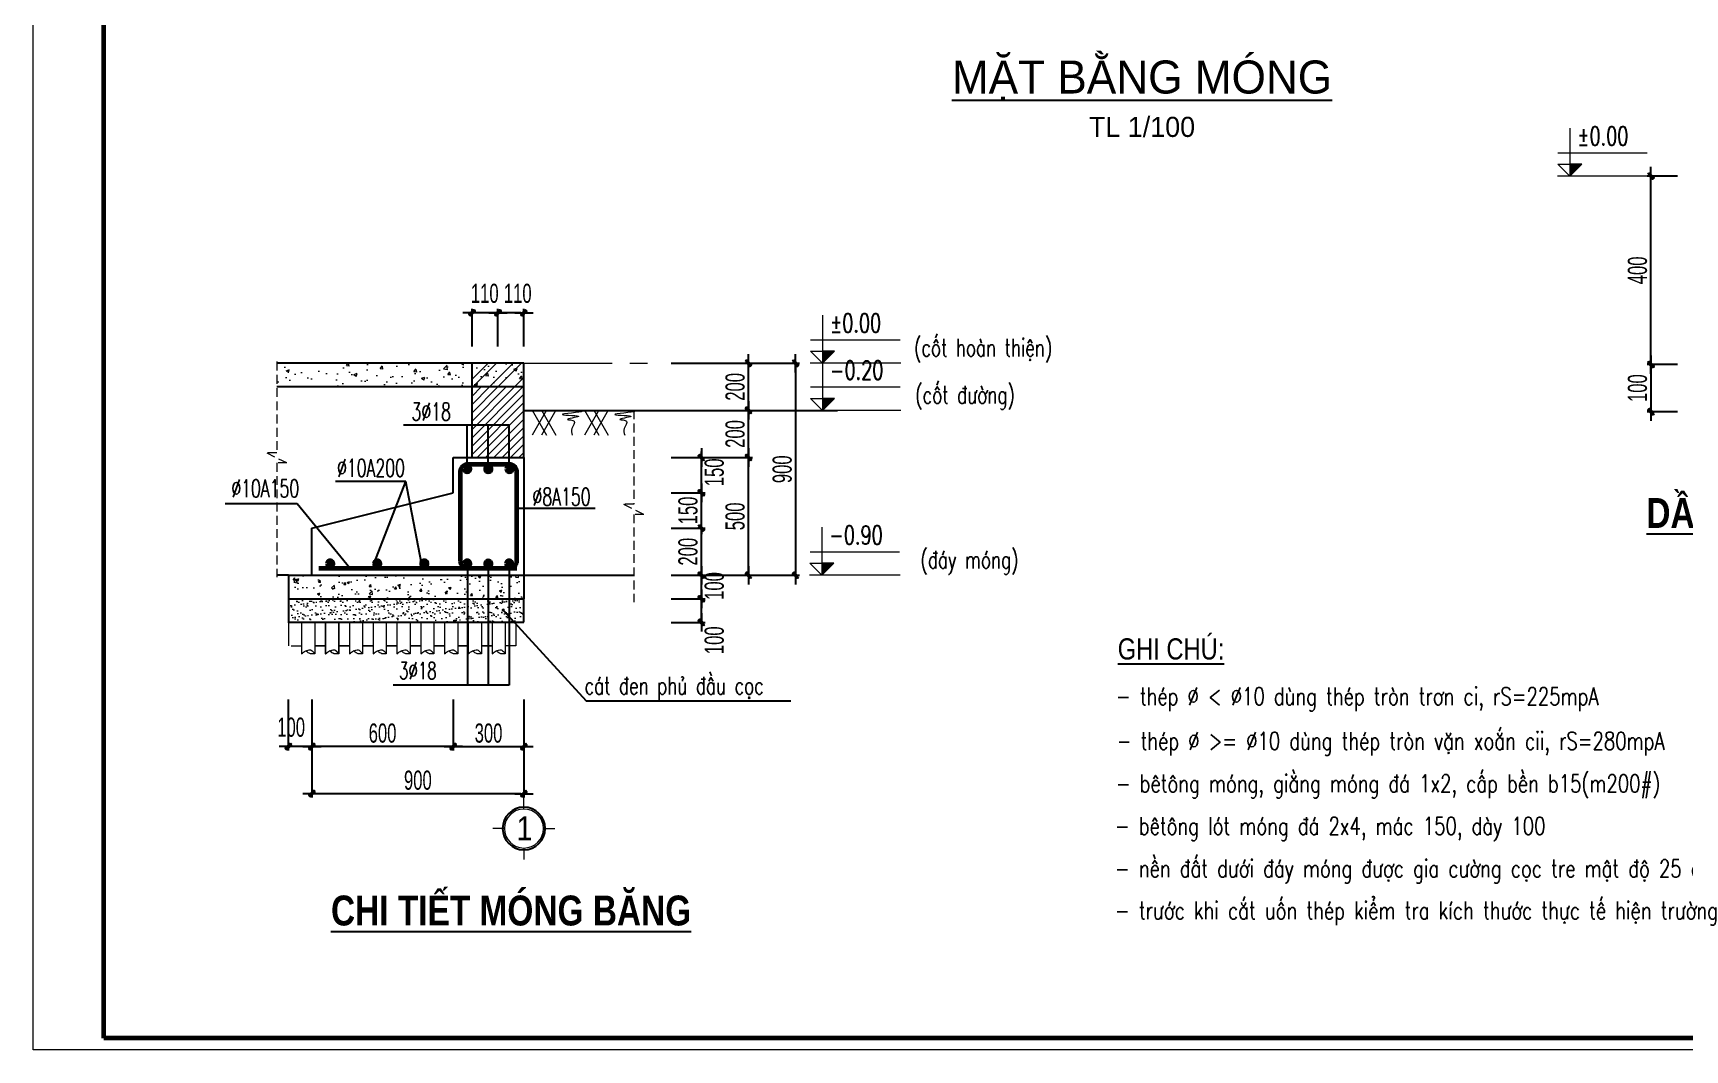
# Model space of a CAD drawing. Header units: millimetres. Extents: x 596422 to 1674380, y -367470 to 58862.
# Drawn here: x 1142595 to 1156622, y -54486 to -45851 of the extents above; entities that cross this region are included whole.
import ezdxf
from ezdxf.enums import TextEntityAlignment as Align

# ---------------------------------------------------------------- set-up
doc = ezdxf.new("R2010")
doc.units = ezdxf.units.MM
doc.header["$LTSCALE"] = 600
doc.header["$MEASUREMENT"] = 0
for name, pattern in [('CENTERX2', [4, 2.5, -0.5, 0.5, -0.5]), ('DASHDOT', [1, 0.5, -0.25, 0, -0.25]), ('HIDDEN', [0.375, 0.25, -0.125])]:
    doc.linetypes.add(name, pattern=pattern)
doc.layers.get('0').update_dxf_attribs({"lineweight": 0})
doc.layers.get('Defpoints').update_dxf_attribs({"lineweight": 0})
for name, color, linetype, lineweight in [('EG Dim', 8, 'Continuous', 18), ('EG Text2', 7, 'Continuous', 18), ('ISO', 33, 'Continuous', 15), ('LC Dim', 8, 'Continuous', 18), ('LC Hatch', 252, 'Continuous', 9), ('LC Hatch @ 1', 252, 'Continuous', 9), ('LC ISO', 153, 'Continuous', 13), ('LC Khac', 4, 'Continuous', 9), ('LC Net dam3', 1, 'Continuous', 60), ('LC Net manh', 9, 'Continuous', 5), ('LC Net thay', 7, 'Continuous', 25), ('LC Net truc', 79, 'DASHDOT', 13), ('LC Text1', 3, 'Continuous', 20), ('LC Text2', 7, 'Continuous', 25), ('MANH', 35, 'HIDDEN', 5)]:
    doc.layers.add(name, color=color, linetype=linetype, lineweight=lineweight)
doc.layers.add('Khungten_LCDI', color=7, linetype='Continuous')
doc.layers.add('Kichthuoc', color=9, linetype='Continuous')
doc.styles.add('EG 1', font='VHAVANB.TTF')
doc.styles.add('HOATBIF', font='hoatbif.shx', dxfattribs={"width": 0.65})
doc.styles.add('Khungten', font='VHAVAN.TTF', dxfattribs={"width": 0.9, "height": 5000})
doc.styles.add('LC 1', font='VHAVANB.TTF')
doc.styles.add('LC 3', font='vnsimli.shx', dxfattribs={"width": 0.75})
doc.styles.add('LC3', font='VHARIALB.TTF', dxfattribs={"width": 0.8})
doc.styles.add('T2', font='VHARIAL.TTF', dxfattribs={"width": 0.8})
doc.styles.add('Title', font='VHAVAN.TTF', dxfattribs={"width": 0.8})
doc.dimstyles.new('1-100', dxfattribs={"dimscale": 300, "dimtxt": 1.2, "dimasz": 0.25, "dimexe": 0.5, "dimexo": 0, "dimgap": 0.3, "dimtad": 1, "dimdec": 0, "dimzin": 0, "dimdsep": 46, "dimtxsty": 'HOATBIF', "dimblk1": 'DOT', "dimblk2": 'DOT', "dimsah": 1, "dimcen": -1, "dimdle": 1, "dimclrd": 256, "dimclre": 256, "dimclrt": 4, "dimadec": 3, "dimazin": 2, "dimtfac": 0.333333, "dimtdec": 0, "dimtix": 1, "dimtmove": 2, "dimatfit": 3, "dimldrblk": 'DOT', "dimfxl": 1, "dimtvp": 0.833333, "dimtolj": 1, "dimtzin": 0, "dimarcsym": 0})

# ---------------------------------------------------------------- blocks, each defined once
blk = doc.blocks.new('TIEUDE1')
at = {"layer": 'EG Text2', "color": 7, "style": 'EG 1'}
blk.add_attdef('TIªU§Ò', text='', height=5, dxfattribs=at).set_placement((0, 0), align=Align.BOTTOM_CENTER)
blk.add_attdef('TL', text='', height=3, dxfattribs=at).set_placement((0, -2), align=Align.TOP_CENTER)
blk = doc.blocks.new('LCDI-new')
at = {"layer": 'Defpoints', "lineweight": 0}
blk.add_lwpolyline([(-1626044.71, 488105.01), (-1626044.71, 488402.01), (-1625624.71, 488402.01), (-1625624.71, 488105.01)], close=True, dxfattribs=at)
at = {"layer": 'Khungten_LCDI', "color": 5, "lineweight": 60}
blk.add_lwpolyline([(-1626032.71, 488107.01), (-1626032.71, 488400.01), (-1625626.71, 488400.01), (-1625626.71, 488107.01)], close=True, dxfattribs=at)
at = {"color": 2, "style": 'Title', "width": 1.824646}
for tag, p, p2 in [('TENBANVE1', (-1625663.58, 488164.65), (-1625629.32, 488164.65)), ('TENBANVE2', (-1625663.58, 488157.89), (-1625629.32, 488157.89))]:
    blk.add_attdef(tag, text='', height=2.5, dxfattribs=at).set_placement(p, p2, align=Align.FIT)
at = {"color": 7, "style": 'Khungten', "width": 0.8}
for tag, p in [('REVISION', (-1625637.72, 488146.05)), ('NGAYHT', (-1625637.25, 488137.42))]:
    blk.add_attdef(tag, text='', height=2, dxfattribs=at).set_placement(p, align=Align.CENTER)
at = {"color": 2, "style": 'Title', "width": 0.7}
blk.add_attdef('SOBANVE', text='', height=2.5, dxfattribs=at).set_placement((-1625637.09, 488114.55), align=Align.CENTER)
blk = doc.blocks.new('DOT')
at = {"layer": 'Kichthuoc'}
blk.add_line((-3, 0), (3, 0), dxfattribs=at)
at = {"layer": 'Kichthuoc', "color": 4}
blk.add_line((-1, -1), (1, 1), dxfattribs=at)
blk.add_lwpolyline([(0.5, 1), (-1, -0.5), (-0.5, -1), (1, 0.5)], close=True, dxfattribs=at)
blk = doc.blocks.new('*D963')
at = {"layer": 'Defpoints', "color": 0, "transparency": 16777216}
for p in [(1146163, -51510), (1146763, -51510), (1146763, -51910)]:
    blk.add_point(p, dxfattribs=at)
at = {"layer": 'EG Dim', "lineweight": -2, "transparency": 16777216}
for p, q in [((1146163, -51510), (1146163, -51942)), ((1146763, -51510), (1146763, -51942)), ((1146189, -51910), (1146737, -51910))]:
    blk.add_line(p, q, dxfattribs=at)
at = {"layer": 'EG Dim', "lineweight": -2, "transparency": 16777216, "xscale": 26, "yscale": 26, "zscale": 26, "rotation": 180}
blk.add_blockref('DOT', (1146163, -51910), dxfattribs=at)
at = {"layer": 'EG Dim', "lineweight": -2, "transparency": 16777216, "xscale": 26, "yscale": 26, "zscale": 26}
blk.add_blockref('DOT', (1146763, -51910), dxfattribs=at)
at = {"layer": 'EG Dim', "color": 4, "transparency": 16777216, "insert": (1146463, -51796), "char_height": 162.5, "attachment_point": 5, "style": 'HOATBIF'}
blk.add_mtext('\\A1;300', dxfattribs=at)
blk = doc.blocks.new('_Dot')
at = {"color": 0, "linetype": 'ByBlock', "lineweight": -2}
blk.add_line((-0.5, 0), (-1, 0), dxfattribs=at)
at = {"color": 0, "linetype": 'ByBlock', "const_width": 0.5}
blk.add_lwpolyline([(-0.25, 0, 1), (0.25, 0, 1)], format="xyb", close=True, dxfattribs=at)
blk = doc.blocks.new('*D964')
at = {"layer": 'Defpoints', "color": 0, "transparency": 16777216}
for p in [(1148015, -50455), (1148270, -50455), (1148015, -50655)]:
    blk.add_point(p, dxfattribs=at)
at = {"layer": 'EG Dim', "lineweight": -2, "transparency": 16777216}
for p, q in [((1148015, -50455), (1148303, -50455)), ((1148270, -50629), (1148270, -50481)), ((1148015, -50655), (1148303, -50655))]:
    blk.add_line(p, q, dxfattribs=at)
at = {"layer": 'EG Dim', "lineweight": -2, "transparency": 16777216, "xscale": 26, "yscale": 26, "zscale": 26}
for p, rotation in [((1148270, -50455), 90), ((1148270, -50655), 270)]:
    blk.add_blockref('DOT', p, dxfattribs=dict(at, rotation=rotation))
at = {"layer": 'EG Dim', "color": 4, "transparency": 16777216, "insert": (1148380, -50546), "char_height": 162.5, "attachment_point": 5, "rotation": 90, "style": 'HOATBIF'}
blk.add_mtext('\\A1;100', dxfattribs=at)
blk = doc.blocks.new('*D965')
at = {"layer": 'Defpoints', "color": 0, "transparency": 16777216}
for p in [(1148015, -50055), (1148270, -50055), (1148015, -50455)]:
    blk.add_point(p, dxfattribs=at)
at = {"layer": 'EG Dim', "lineweight": -2, "transparency": 16777216}
for p, q in [((1148015, -50055), (1148303, -50055)), ((1148270, -50429), (1148270, -50081)), ((1148015, -50455), (1148303, -50455))]:
    blk.add_line(p, q, dxfattribs=at)
at = {"layer": 'EG Dim', "lineweight": -2, "transparency": 16777216, "xscale": 26, "yscale": 26, "zscale": 26}
for p, rotation in [((1148270, -50055), 90), ((1148270, -50455), 270)]:
    blk.add_blockref('DOT', p, dxfattribs=dict(at, rotation=rotation))
at = {"layer": 'EG Dim', "color": 4, "transparency": 16777216, "insert": (1148157, -50255), "char_height": 162.5, "attachment_point": 5, "rotation": 90, "style": 'HOATBIF'}
blk.add_mtext('\\A1;200', dxfattribs=at)
blk = doc.blocks.new('*D966')
at = {"layer": 'Defpoints', "color": 0, "transparency": 16777216}
for p in [(1148015, -49755), (1148270, -49755), (1148015, -50055)]:
    blk.add_point(p, dxfattribs=at)
at = {"layer": 'EG Dim', "lineweight": -2, "transparency": 16777216}
for p, q in [((1148015, -49755), (1148303, -49755)), ((1148270, -49729), (1148270, -49703)), ((1148270, -50055), (1148270, -49755)), ((1148015, -50055), (1148303, -50055)), ((1148270, -50081), (1148270, -50107))]:
    blk.add_line(p, q, dxfattribs=at)
at = {"layer": 'EG Dim', "lineweight": -2, "transparency": 16777216, "xscale": 26, "yscale": 26, "zscale": 26}
for p, rotation in [((1148270, -49755), 270), ((1148270, -50055), 90)]:
    blk.add_blockref('DOT', p, dxfattribs=dict(at, rotation=rotation))
at = {"layer": 'EG Dim', "color": 4, "transparency": 16777216, "insert": (1148157, -49905), "char_height": 162.5, "attachment_point": 5, "rotation": 90, "style": 'HOATBIF'}
blk.add_mtext('\\A1;150', dxfattribs=at)
blk = doc.blocks.new('*D967')
at = {"layer": 'Defpoints', "color": 0, "transparency": 16777216}
for p in [(1148015, -49455), (1148270, -49455), (1148015, -49755)]:
    blk.add_point(p, dxfattribs=at)
at = {"layer": 'EG Dim', "lineweight": -2, "transparency": 16777216}
for p, q in [((1148015, -49455), (1148303, -49455)), ((1148270, -49429), (1148270, -49403)), ((1148270, -49755), (1148270, -49455)), ((1148015, -49755), (1148303, -49755)), ((1148270, -49781), (1148270, -49807))]:
    blk.add_line(p, q, dxfattribs=at)
at = {"layer": 'EG Dim', "lineweight": -2, "transparency": 16777216, "xscale": 26, "yscale": 26, "zscale": 26}
for p, rotation in [((1148270, -49455), 270), ((1148270, -49755), 90)]:
    blk.add_blockref('DOT', p, dxfattribs=dict(at, rotation=rotation))
at = {"layer": 'EG Dim', "color": 4, "transparency": 16777216, "insert": (1148380, -49581), "char_height": 162.5, "attachment_point": 5, "rotation": 90, "style": 'HOATBIF'}
blk.add_mtext('\\A1;150', dxfattribs=at)
blk = doc.blocks.new('*D968')
at = {"layer": 'Defpoints', "color": 0, "transparency": 16777216}
for p in [(1148015, -49455), (1148670, -49455), (1148015, -50455)]:
    blk.add_point(p, dxfattribs=at)
at = {"layer": 'EG Dim', "lineweight": -2, "transparency": 16777216}
for p, q in [((1148015, -49455), (1148703, -49455)), ((1148670, -50429), (1148670, -49481)), ((1148015, -50455), (1148703, -50455))]:
    blk.add_line(p, q, dxfattribs=at)
at = {"layer": 'EG Dim', "lineweight": -2, "transparency": 16777216, "xscale": 26, "yscale": 26, "zscale": 26}
for p, rotation in [((1148670, -49455), 90), ((1148670, -50455), 270)]:
    blk.add_blockref('DOT', p, dxfattribs=dict(at, rotation=rotation))
at = {"layer": 'EG Dim', "color": 4, "transparency": 16777216, "insert": (1148557, -49955), "char_height": 162.5, "attachment_point": 5, "rotation": 90, "style": 'HOATBIF'}
blk.add_mtext('\\A1;500', dxfattribs=at)
blk = doc.blocks.new('*D969')
at = {"layer": 'Defpoints', "color": 0, "transparency": 16777216}
for p in [(1148015, -49055), (1148670, -49055), (1148015, -49455)]:
    blk.add_point(p, dxfattribs=at)
at = {"layer": 'EG Dim', "lineweight": -2, "transparency": 16777216}
for p, q in [((1148015, -49055), (1148703, -49055)), ((1148670, -49429), (1148670, -49081)), ((1148015, -49455), (1148703, -49455))]:
    blk.add_line(p, q, dxfattribs=at)
at = {"layer": 'EG Dim', "lineweight": -2, "transparency": 16777216, "xscale": 26, "yscale": 26, "zscale": 26}
for p, rotation in [((1148670, -49055), 90), ((1148670, -49455), 270)]:
    blk.add_blockref('DOT', p, dxfattribs=dict(at, rotation=rotation))
at = {"layer": 'EG Dim', "color": 4, "transparency": 16777216, "insert": (1148557, -49255), "char_height": 162.5, "attachment_point": 5, "rotation": 90, "style": 'HOATBIF'}
blk.add_mtext('\\A1;200', dxfattribs=at)
blk = doc.blocks.new('*D970')
at = {"layer": 'Defpoints', "color": 0, "transparency": 16777216}
for p in [(1148015, -48655), (1148670, -48655), (1148015, -49055)]:
    blk.add_point(p, dxfattribs=at)
at = {"layer": 'EG Dim', "lineweight": -2, "transparency": 16777216}
for p, q in [((1148015, -48655), (1148703, -48655)), ((1148670, -49029), (1148670, -48681)), ((1148015, -49055), (1148703, -49055))]:
    blk.add_line(p, q, dxfattribs=at)
at = {"layer": 'EG Dim', "lineweight": -2, "transparency": 16777216, "xscale": 26, "yscale": 26, "zscale": 26}
for p, rotation in [((1148670, -48655), 90), ((1148670, -49055), 270)]:
    blk.add_blockref('DOT', p, dxfattribs=dict(at, rotation=rotation))
at = {"layer": 'EG Dim', "color": 4, "transparency": 16777216, "insert": (1148557, -48855), "char_height": 162.5, "attachment_point": 5, "rotation": 90, "style": 'HOATBIF'}
blk.add_mtext('\\A1;200', dxfattribs=at)
blk = doc.blocks.new('*D971')
at = {"layer": 'Defpoints', "color": 0, "transparency": 16777216}
for p in [(1146543, -48226), (1146543, -48512), (1146763, -48512)]:
    blk.add_point(p, dxfattribs=at)
at = {"layer": 'EG Dim', "lineweight": -2, "transparency": 16777216}
for p, q in [((1146543, -48512), (1146543, -48193)), ((1146737, -48226), (1146569, -48226)), ((1146763, -48512), (1146763, -48193))]:
    blk.add_line(p, q, dxfattribs=at)
at = {"layer": 'EG Dim', "lineweight": -2, "transparency": 16777216, "xscale": 26, "yscale": 26, "zscale": 26, "rotation": 180}
blk.add_blockref('DOT', (1146543, -48226), dxfattribs=at)
at = {"layer": 'EG Dim', "lineweight": -2, "transparency": 16777216, "xscale": 26, "yscale": 26, "zscale": 26}
blk.add_blockref('DOT', (1146763, -48226), dxfattribs=at)
at = {"layer": 'EG Dim', "color": 4, "transparency": 16777216, "insert": (1146711, -48062), "char_height": 162.5, "attachment_point": 5, "style": 'HOATBIF'}
blk.add_mtext('\\A1;110', dxfattribs=at)
blk = doc.blocks.new('*U346')
at = {"layer": 'LC ISO'}
for p, q in [((-42, 101), (-42, -100)), ((42, 101), (42, -100)), ((-109, -49), (-42, -49)), ((109, -49), (42, -49))]:
    blk.add_line(p, q, dxfattribs=at)
for points in [[(42, -100), (15, -81), (-15, -75), (-34, -88), (-42, -100)], [(-42, -100), (-6, -96), (15, -81)]]:
    blk.add_spline(points, degree=3, dxfattribs=at)
blk = doc.blocks.new('*D972')
at = {"layer": 'Defpoints', "color": 0, "transparency": 16777216}
for p in [(1144963, -51510), (1146763, -51510), (1144963, -52310)]:
    blk.add_point(p, dxfattribs=at)
at = {"layer": 'EG Dim', "lineweight": -2, "transparency": 16777216}
for p, q in [((1144963, -51510), (1144963, -52342)), ((1146763, -51510), (1146763, -52342)), ((1146737, -52310), (1144989, -52310))]:
    blk.add_line(p, q, dxfattribs=at)
at = {"layer": 'EG Dim', "lineweight": -2, "transparency": 16777216, "xscale": 26, "yscale": 26, "zscale": 26, "rotation": 180}
blk.add_blockref('DOT', (1144963, -52310), dxfattribs=at)
at = {"layer": 'EG Dim', "lineweight": -2, "transparency": 16777216, "xscale": 26, "yscale": 26, "zscale": 26}
blk.add_blockref('DOT', (1146763, -52310), dxfattribs=at)
at = {"layer": 'EG Dim', "color": 4, "transparency": 16777216, "insert": (1145863, -52196), "char_height": 162.5, "attachment_point": 5, "style": 'HOATBIF'}
blk.add_mtext('\\A1;900', dxfattribs=at)
blk = doc.blocks.new('*D973')
at = {"layer": 'Defpoints', "color": 0, "transparency": 16777216}
for p in [(1144963, -51510), (1146163, -51510), (1144963, -51910)]:
    blk.add_point(p, dxfattribs=at)
at = {"layer": 'EG Dim', "lineweight": -2, "transparency": 16777216}
for p, q in [((1144963, -51510), (1144963, -51942)), ((1146163, -51510), (1146163, -51942)), ((1146137, -51910), (1144989, -51910))]:
    blk.add_line(p, q, dxfattribs=at)
at = {"layer": 'EG Dim', "lineweight": -2, "transparency": 16777216, "xscale": 26, "yscale": 26, "zscale": 26, "rotation": 180}
blk.add_blockref('DOT', (1144963, -51910), dxfattribs=at)
at = {"layer": 'EG Dim', "lineweight": -2, "transparency": 16777216, "xscale": 26, "yscale": 26, "zscale": 26}
blk.add_blockref('DOT', (1146163, -51910), dxfattribs=at)
at = {"layer": 'EG Dim', "color": 4, "transparency": 16777216, "insert": (1145563, -51796), "char_height": 162.5, "attachment_point": 5, "style": 'HOATBIF'}
blk.add_mtext('\\A1;600', dxfattribs=at)
blk = doc.blocks.new('*D909')
at = {"layer": 'Defpoints', "color": 0, "transparency": 16777216}
for p in [(1144763, -51510), (1144963, -51510), (1144763, -51910)]:
    blk.add_point(p, dxfattribs=at)
at = {"layer": 'EG Dim', "lineweight": -2, "transparency": 16777216}
for p, q in [((1144763, -51510), (1144763, -51942)), ((1144963, -51510), (1144963, -51942)), ((1144937, -51910), (1144789, -51910))]:
    blk.add_line(p, q, dxfattribs=at)
at = {"layer": 'EG Dim', "lineweight": -2, "transparency": 16777216, "xscale": 26, "yscale": 26, "zscale": 26, "rotation": 180}
blk.add_blockref('DOT', (1144763, -51910), dxfattribs=at)
at = {"layer": 'EG Dim', "lineweight": -2, "transparency": 16777216, "xscale": 26, "yscale": 26, "zscale": 26}
blk.add_blockref('DOT', (1144963, -51910), dxfattribs=at)
at = {"layer": 'EG Dim', "color": 4, "transparency": 16777216, "insert": (1144787, -51746), "char_height": 162.5, "attachment_point": 5, "style": 'HOATBIF'}
blk.add_mtext('\\A1;100', dxfattribs=at)
blk = doc.blocks.new('*D910')
at = {"layer": 'Defpoints', "color": 0, "transparency": 16777216}
for p in [(1148015, -50655), (1148270, -50655), (1148015, -50855)]:
    blk.add_point(p, dxfattribs=at)
at = {"layer": 'EG Dim', "lineweight": -2, "transparency": 16777216}
for p, q in [((1148015, -50655), (1148303, -50655)), ((1148270, -50829), (1148270, -50681)), ((1148015, -50855), (1148303, -50855))]:
    blk.add_line(p, q, dxfattribs=at)
at = {"layer": 'EG Dim', "lineweight": -2, "transparency": 16777216, "xscale": 26, "yscale": 26, "zscale": 26}
for p, rotation in [((1148270, -50655), 90), ((1148270, -50855), 270)]:
    blk.add_blockref('DOT', p, dxfattribs=dict(at, rotation=rotation))
at = {"layer": 'EG Dim', "color": 4, "transparency": 16777216, "insert": (1148380, -51007), "char_height": 162.5, "attachment_point": 5, "rotation": 90, "style": 'HOATBIF'}
blk.add_mtext('\\A1;100', dxfattribs=at)
blk = doc.blocks.new('*D911')
at = {"layer": 'Defpoints', "color": 0, "transparency": 16777216}
for p in [(1148015, -48655), (1148015, -50455), (1149070, -50455)]:
    blk.add_point(p, dxfattribs=at)
at = {"layer": 'EG Dim', "lineweight": -2, "transparency": 16777216}
for p, q in [((1148015, -48655), (1149103, -48655)), ((1149070, -48681), (1149070, -50429)), ((1148015, -50455), (1149103, -50455))]:
    blk.add_line(p, q, dxfattribs=at)
at = {"layer": 'EG Dim', "lineweight": -2, "transparency": 16777216, "xscale": 26, "yscale": 26, "zscale": 26}
for p, rotation in [((1149070, -48655), 90), ((1149070, -50455), 270)]:
    blk.add_blockref('DOT', p, dxfattribs=dict(at, rotation=rotation))
at = {"layer": 'EG Dim', "color": 4, "transparency": 16777216, "insert": (1148957, -49555), "char_height": 162.5, "attachment_point": 5, "rotation": 90, "style": 'HOATBIF'}
blk.add_mtext('\\A1;900', dxfattribs=at)
blk = doc.blocks.new('TTRUC')
at = {"layer": 'ISO'}
for p, q in [((0, 6.37), (0, 10.13)), ((-6.37, 0), (-10.13, 0)), ((6.37, 0), (10.13, 0)), ((0, -6.37), (0, -10.13))]:
    blk.add_line(p, q, dxfattribs=at)
blk.add_circle((0, 0), 6.37, dxfattribs=at)
at = {"layer": 'Kichthuoc'}
blk.add_circle((0, 0), 6.95, dxfattribs=at)
blk = doc.blocks.new('theptron1')
at = {"layer": 'LC Net dam3'}
for p, q in [((-0.5, 0), (0.5, 0)), ((-0.35, 0.35), (0.35, -0.35)), ((0.35, 0.35), (-0.35, -0.35)), ((0, 0.5), (0, -0.5))]:
    blk.add_line(p, q, dxfattribs=at)
blk.add_circle((0, 0), 0.5, dxfattribs=at)
blk = doc.blocks.new('*U347')
at = {"layer": 'LC Dim', "xscale": 37.50000000004875, "yscale": 37.50000000004875, "zscale": 37.50000000004875}
blk.add_blockref('theptron1', (0, 0), dxfattribs=at)
blk = doc.blocks.new('*U345')
at = {"layer": 'LC Dim', "xscale": 25.0000000000325, "yscale": 25.0000000000325, "zscale": 25.0000000000325}
blk.add_blockref('theptron1', (0, 0), dxfattribs=at)
blk = doc.blocks.new('CT')
at = {"layer": 'LC Khac'}
blk.add_hatch(color=252, dxfattribs=at).paths.add_polyline_path([(3.25, 1.6), (1.64, 1.6), (1.64, 0)])
at = {"layer": 'LC Khac', "color": 9, "ltscale": 50}
for p, q in [((0.05, 3.14), (12, 3.14)), ((12.09, 0), (0, 0))]:
    blk.add_line(p, q, dxfattribs=at)
for points in [[(1.64, 6.43), (1.64, 0)], [(1.64, 0), (0.03, 1.6), (1.64, 1.6)], [(1.64, 0), (3.25, 1.6), (1.64, 1.6)]]:
    blk.add_lwpolyline(points, dxfattribs=at)
at = {"layer": 'LC Khac', "color": 3, "style": 'LC 3', "width": 0.75}
blk.add_attdef('CT', (1.91, 3.5), '', height=2.2, dxfattribs=at)
blk = doc.blocks.new('mat dat')
at = {"layer": 'LC Net manh'}
for p, q in [((2, 0), (3.73, -3)), ((3.73, 0), (2, -3)), ((3.15, 0), (4.88, -3)), ((4.88, 0), (3.15, -3))]:
    blk.add_line(p, q, dxfattribs=at)
blk.add_spline([(0, 0), (-1.21, -0.12), (1.21, -0.52), (-0.75, -0.75), (0.58, -1.1), (-0.23, -1.33), (0.06, -2.19), (0, -3)], degree=3, dxfattribs=at)
blk = doc.blocks.new('*D912')
at = {"layer": 'Defpoints', "color": 0, "transparency": 16777216}
for p in [(1146323, -48226), (1146323, -48512), (1146543, -48512)]:
    blk.add_point(p, dxfattribs=at)
at = {"layer": 'EG Dim', "lineweight": -2, "transparency": 16777216}
for p, q in [((1146323, -48512), (1146323, -48193)), ((1146517, -48226), (1146349, -48226)), ((1146543, -48512), (1146543, -48193))]:
    blk.add_line(p, q, dxfattribs=at)
at = {"layer": 'EG Dim', "lineweight": -2, "transparency": 16777216, "xscale": 26, "yscale": 26, "zscale": 26, "rotation": 180}
blk.add_blockref('DOT', (1146323, -48226), dxfattribs=at)
at = {"layer": 'EG Dim', "lineweight": -2, "transparency": 16777216, "xscale": 26, "yscale": 26, "zscale": 26}
blk.add_blockref('DOT', (1146543, -48226), dxfattribs=at)
at = {"layer": 'EG Dim', "color": 4, "transparency": 16777216, "insert": (1146431, -48062), "char_height": 162.5, "attachment_point": 5, "style": 'HOATBIF'}
blk.add_mtext('\\A1;110', dxfattribs=at)
blk = doc.blocks.new('*D915')
at = {"layer": 'Defpoints', "color": 0, "transparency": 16777216}
for p in [(1156333, -47066), (1156559, -47066), (1156559, -48666)]:
    blk.add_point(p, dxfattribs=at)
at = {"layer": 'EG Dim', "lineweight": -2, "transparency": 16777216}
for p, q in [((1156559, -47066), (1156300, -47066)), ((1156333, -48640), (1156333, -47092)), ((1156559, -48666), (1156300, -48666))]:
    blk.add_line(p, q, dxfattribs=at)
at = {"layer": 'EG Dim', "lineweight": -2, "transparency": 16777216, "xscale": 26, "yscale": 26, "zscale": 26}
for p, rotation in [((1156333, -47066), 90), ((1156333, -48666), 270)]:
    blk.add_blockref('DOT', p, dxfattribs=dict(at, rotation=rotation))
at = {"layer": 'EG Dim', "color": 4, "transparency": 16777216, "insert": (1156219, -47866), "char_height": 162.5, "attachment_point": 5, "rotation": 90, "style": 'HOATBIF'}
blk.add_mtext('\\A1;400', dxfattribs=at)
blk = doc.blocks.new('*D917')
at = {"layer": 'Defpoints', "color": 0, "transparency": 16777216}
for p in [(1156559, -48666), (1156333, -49066), (1156559, -49066)]:
    blk.add_point(p, dxfattribs=at)
at = {"layer": 'EG Dim', "lineweight": -2, "transparency": 16777216}
for p, q in [((1156559, -48666), (1156300, -48666)), ((1156333, -48692), (1156333, -49040)), ((1156559, -49066), (1156300, -49066))]:
    blk.add_line(p, q, dxfattribs=at)
at = {"layer": 'EG Dim', "lineweight": -2, "transparency": 16777216, "xscale": 26, "yscale": 26, "zscale": 26}
for p, rotation in [((1156333, -48666), 90), ((1156333, -49066), 270)]:
    blk.add_blockref('DOT', p, dxfattribs=dict(at, rotation=rotation))
at = {"layer": 'EG Dim', "color": 4, "transparency": 16777216, "insert": (1156219, -48866), "char_height": 162.5, "attachment_point": 5, "rotation": 90, "style": 'HOATBIF'}
blk.add_mtext('\\A1;100', dxfattribs=at)

msp = doc.modelspace()

# ---------------------------------------------------------------- hatches: boundary and pattern name
at = {"layer": 'LC Hatch', "ltscale": 0.5}
h = msp.add_hatch(dxfattribs=at)
h.set_pattern_fill('AR-CONC', color=256, scale=40)
h.set_pattern_definition([(50, (-3079216.94, 558624.28), (286.904073, -25.100854), [30, -330]), (355, (-3079216.94, 558624.28), (-55.500533, 300.876853), [24, -264]), (100.4514, (-3079193.03, 558622.2), (231.403753, 275.775817), [25.496076, -280.456845]), (46.1842, (-3079216.94, 558704.28), (426.89642, -66.207606), [45, -495]), (96.6356, (-3079181.37, 558698.76), (373.865082, 389.64715), [38.244115, -420.6852]), (351.1842, (-3079216.94, 558704.3), (373.86478, 389.64744), [36, -396]), (21, (-3079176.94, 558684.28), (238.762821, -161.047556), [30, -330]), (326, (-3079176.94, 558684.28), (97.326133, 290.060018), [24, -264]), (71.4514, (-3079157.04, 558670.86), (336.089051, 129.012199), [25.496076, -280.456845]), (37.5, (-3079216.94, 558624.28), (4.8639421, 133.1575415), [0, -260.8, 0, -268, 0, -265]), (7.5, (-3079216.94, 558624.28), (105.227815, 157.7646848), [0, -152.8, 0, -254.8, 0, -101]), (327.5, (-3079306.14, 558624.28), (213.5289745, -9.0219487), [0, -100, 0, -312, 0, -414]), (317.5, (-3079346.14, 558624.28), (233.274468, 40.041993), [0, -130, 0, -207.2, 0, -294])])
h.paths.add_polyline_path([(1144665.2, -48854.6), (1144665.2, -48654.6), (1146305.8, -48654.6), (1146305.8, -48854.6)])
at = {"layer": 'LC Hatch', "ltscale": 2}
h = msp.add_hatch(dxfattribs=at)
h.set_pattern_fill('BTCT', color=256, scale=40)
h.set_pattern_definition([(50, (-3333222.6, 99535.4), (286.904073, -25.100854), [30, -330]), (355, (-3333222.6, 99535.4), (-55.500533, 300.876853), [24, -264]), (100.4514, (-3333198.7, 99533.3), (231.403753, 275.775817), [25.496076, -280.456845]), (46.1842, (-3333222.6, 99615.4), (426.89642, -66.207606), [45, -495]), (96.6356, (-3333187.03, 99609.9), (373.865082, 389.64715), [38.244115, -420.6852]), (351.1842, (-3333222.6, 99615.4), (373.86478, 389.64744), [36, -396]), (21, (-3333182.6, 99595.4), (238.762821, -161.047556), [30, -330]), (326, (-3333182.6, 99595.4), (97.326133, 290.060018), [24, -264]), (71.4514, (-3333162.7, 99581.98), (336.089051, 129.012199), [25.496076, -280.456845]), (37.5, (-3333222.61, 99535.4), (4.8639421, 133.1575415), [0, -260.8, 0, -268, 0, -265]), (7.5, (-3333222.6, 99535.4), (105.227815, 157.7646848), [0, -152.8, 0, -254.8, 0, -101]), (327.5, (-3333311.81, 99535.4), (213.5289745, -9.0219487), [0, -100, 0, -312, 0, -414]), (317.5, (-3333351.8, 99535.4), (233.274468, 40.041993), [0, -130, 0, -207.2, 0, -294]), (45, (-3333222.6, 99535.4), (-106.066017, 106.066017), []), (45, (-3333151.9, 99535.4), (-106.066017, 106.066017), [])])
h.paths.add_polyline_path([(1146323.3, -48654.6), (1146763.3, -48654.6), (1146763.3, -48854.6), (1146323.3, -48854.6)])
h = msp.add_hatch(dxfattribs=at)
h.set_pattern_fill('BTLOT', color=256, scale=30, style=0, pattern_type=2)
h.set_pattern_definition([(50, (296639.07, 359619.96), (215.178055, -18.82564), [22.5, -247.5]), (355, (296639.07, 359619.96), (-41.6254, 225.65764), [18, -198]), (100.451444, (296657, 359618.39), (173.552654, 206.831997), [19.12206, -210.342634]), (46.1842, (296639.07, 359679.96), (320.1724, -49.655784), [33.75, -371.25]), (96.635635, (296665.75, 359675.82), (280.39858, 292.23558), [28.6831, -315.51413]), (351.184164, (296639.07, 359679.96), (280.39858, 292.23558), [27, -297]), (21, (296669.07, 359664.96), (179.072116, -120.785667), [22.5, -247.5]), (326, (296669.07, 359664.96), (72.9946, 217.545014), [18, -198]), (71.451445, (296684, 359654.9), (252.066713, 96.759346), [19.122057, -210.342634]), (37.5, (296639.07, 359619.96), (3.6479566, 99.868156), [0, -195.6, 0, -201, 0, -198.75]), (7.5, (296639.07, 359619.96), (78.920861, 118.323514), [0, -114.6, 0, -191.1, 0, -75.75]), (327.5, (296572.17, 359619.96), (160.146731, -6.7664615), [0, -75, 0, -234, 0, -310.5]), (317.5, (296542.17, 359619.96), (174.95585, 30.031495), [0, -97.5, 0, -155.4, 0, -220.5])])
h.paths.add_polyline_path([(1144763.3, -50654.6), (1144763.3, -50454.6), (1146763.3, -50454.6), (1146763.3, -50654.6)])
at = {"layer": 'LC Hatch', "ltscale": 0.5}
h = msp.add_hatch(dxfattribs=at)
h.set_pattern_fill('AR-SAND', color=256, scale=40)
h.set_pattern_definition([(37.5, (-3078586.44, 559424.28), (-2.5197343, 77.0729508), [0, -60.8, 0, -68, 0, -65]), (7.5, (-3078586.44, 559424.28), (70.7910682, 112.8858426), [0, -32.8, 0, -54.8, 0, -21]), (327.5, (-3078635.64, 559424.28), (124.5656745, 0.2263621), [0, -20, 0, -72, 0, -94]), (317.5, (-3078635.64, 559424.28), (120.2450642, 35.1070226), [0, -10, 0, -47.2, 0, -54])])
h.paths.add_polyline_path([(1144763.3, -50854.6), (1144763.3, -50654.6), (1146763.3, -50654.6), (1146763.3, -50854.6)])
at = {"layer": 'LC Hatch @ 1'}
h = msp.add_hatch(dxfattribs=at)
h.set_pattern_fill('ANSI31', color=256, scale=400)
h.set_pattern_definition([(45, (431716.49, -68524.82), (-35.355339, 35.355339), [])])
h.paths.add_polyline_path([(1146763.3, -48855.5), (1146323.3, -48855.5), (1146323.3, -49455.5), (1146763.3, -49455.5)])

# ---------------------------------------------------------------- linework, layer by layer
at = {"layer": 'LC ISO'}
for p, q in [((1144763.3, -50854.6), (1144763.3, -51054.6)), ((1146694.4, -50854.6), (1146694.4, -51054.6))]:
    msp.add_line(p, q, dxfattribs=at)
at = {"layer": 'LC Net dam3', "ltscale": 2}
msp.add_line((1145023.3, -50394.6), (1146704.3, -50394.6), dxfattribs=at)
msp.add_lwpolyline([(1146223.3, -50334.6, 0.4142136), (1146283.3, -50394.6), (1146643.3, -50394.6, 0.4142136), (1146703.3, -50334.6), (1146703.3, -49574.6, 0.4142136), (1146643.3, -49514.6), (1146283.3, -49514.6, 0.4142136), (1146223.3, -49574.6), (1146223.3, -50334.6)], format="xyb", dxfattribs=at)
at = {"layer": 'LC Net thay', "ltscale": 0.5}
for p, q in [((1146323.3, -48654.6), (1144665.2, -48654.6)), ((1146323.3, -48854.6), (1144665.2, -48854.6)), ((1144763.3, -50454.6), (1144665.2, -50454.6)), ((1146763.3, -50454.6), (1147696, -50454.6)), ((1146763.3, -50854.6), (1146763.3, -50654.6))]:
    msp.add_line(p, q, dxfattribs=at)
at = {"layer": 'LC Net thay'}
for p, q in [((1146323.3, -49454.6), (1146323.3, -48654.6)), ((1146763.3, -49454.6), (1146763.3, -48654.6))]:
    msp.add_line(p, q, dxfattribs=at)
at = {"layer": 'LC Net thay', "ltscale": 2}
for p, q in [((1146763.3, -49054.6), (1149426, -49054.6)), ((1146163.3, -49754.6), (1146163.3, -49454.6)), ((1146163.3, -49454.6), (1146763.3, -49454.6)), ((1146763.3, -49454.6), (1146763.3, -50454.6)), ((1144963.3, -50054.6), (1146163.3, -49754.6)), ((1144963.3, -50454.6), (1144963.3, -50054.6)), ((1144763.3, -50454.6), (1146763.3, -50454.6)), ((1144763.3, -50454.6), (1144763.3, -50654.6)), ((1146763.3, -50454.6), (1146763.3, -50654.6)), ((1144763.3, -50654.6), (1146763.3, -50654.6)), ((1144763.3, -50654.6), (1146763.3, -50654.6)), ((1144763.3, -50654.6), (1144763.3, -50854.6)), ((1144763.3, -50854.6), (1146763.3, -50854.6)), ((1144763.3, -50854.6), (1146763.3, -50854.6))]:
    msp.add_line(p, q, dxfattribs=at)
at = {"layer": 'LC Net truc', "linetype": 'CENTERX2', "ltscale": 0.5}
msp.add_line((1146763.3, -48654.6), (1147914.8, -48654.6), dxfattribs=at)
at = {"layer": 'LC Text2'}
for p, q in [((1146763.3, -48654.6), (1146103.3, -48654.6)), ((1146763.3, -48854.6), (1146103.3, -48854.6))]:
    msp.add_line(p, q, dxfattribs=at)
at = {"layer": 'MANH', "ltscale": 0.5}
for points in [[(1144665.2, -48641.1), (1144665.2, -49414.7), (1144579.5, -49414.7), (1144750.9, -49500.5), (1144665.2, -49500.5), (1144665.2, -50471.6)], [(1147696, -49054.6), (1147696, -49852.6), (1147610.3, -49852.6), (1147781.7, -49938.3), (1147696, -49938.3), (1147696, -50682.4)]]:
    msp.add_lwpolyline(points, dxfattribs=at)

# ---------------------------------------------------------------- block references
at = {"layer": 'Kichthuoc', "xscale": 50.00000000005321, "yscale": 50.00000000005321, "zscale": 50.00000000005321}
msp.add_blockref('LCDI-new', (82444830.9, -24459736.4), dxfattribs=at)
at = {"layer": 'LC Dim', "color": 0, "linetype": 'ByBlock', "lineweight": -2, "xscale": -2, "yscale": 2, "zscale": 2, "rotation": 90}
for p in [(1146281.6, -49552.2), (1146461, -49552.2), (1146641.4, -49552.2), (1146461, -50357.9)]:
    msp.add_blockref('*U345', p, dxfattribs=at)
at = {"layer": 'LC Dim', "color": 0, "linetype": 'ByBlock', "lineweight": -2, "transparency": 16777216, "xscale": -1.333333333333333, "yscale": 1.333333333333333, "zscale": 1.333333333333333}
for p in [(1145118, -50356.6), (1145118, -50356.6), (1145518, -50356.6), (1145918, -50356.6)]:
    msp.add_blockref('*U347', p, dxfattribs=at)
at = {"layer": 'LC Dim', "color": 0, "linetype": 'ByBlock', "lineweight": -2, "xscale": -1.333333333333333, "yscale": 1.333333333333333, "zscale": 1.333333333333333}
for p in [(1146282.1, -50356.6), (1146638, -50356.6)]:
    msp.add_blockref('*U347', p, dxfattribs=at)
at = {"layer": 'LC ISO', "color": 0, "linetype": 'ByBlock', "lineweight": -2, "transparency": 16777216, "xscale": -1.333333333333333, "yscale": 1.333333333333333, "zscale": 1.333333333333333}
for p in [(1144931.1, -50989.4), (1145133.1, -50989.4)]:
    msp.add_blockref('*U346', p, dxfattribs=at)
at = {"layer": 'LC ISO', "color": 0, "linetype": 'ByBlock', "lineweight": -2, "xscale": -1.333333333333333, "yscale": 1.333333333333333, "zscale": 1.333333333333333}
for p in [(1145135.1, -50989.4), (1145337.1, -50989.4), (1145539.1, -50989.4), (1145741.1, -50989.4), (1145943.1, -50989.4), (1146145.1, -50989.4), (1146347.1, -50989.4), (1146549.1, -50989.4)]:
    msp.add_blockref('*U346', p, dxfattribs=at)
at = {"layer": 'LC ISO', "xscale": -25.98921940526149, "yscale": 25.9892194052563, "zscale": 25.98921940525629}
msp.add_blockref('TTRUC', (1146763.3, -52605.4), dxfattribs=at)
at = {"layer": 'LC Khac', "xscale": -70.0000000000776, "yscale": 70.00000000009102, "zscale": 70.00000000009102}
for p in [(1147174.4, -49054.5), (1147619.5, -49054.5)]:
    msp.add_blockref('mat dat', p, dxfattribs=at)
at = {"layer": 'LC Text1'}
ref = msp.add_blockref('CT', (1155539.9, -47066.3), dxfattribs=dict(at, xscale=63.5, yscale=63.5, zscale=63.5))
ref.add_attrib('CT', '%%P0.00', (1155707.4, -46803.4), dxfattribs={"color": 3, "height": 157.49, "style": 'LC 3', "width": 0.7})
ref = msp.add_blockref('CT', (1149194.8, -48654.6), dxfattribs=dict(at, xscale=63.5, yscale=63.5, zscale=63.5))
ref.add_attrib('CT', '%%P0.00', (1149362.4, -48391.7), dxfattribs={"color": 3, "height": 157.49, "style": 'LC 3', "width": 0.7})
ref = msp.add_blockref('CT', (1149194.8, -49054.6), dxfattribs=dict(at, xscale=63.5, yscale=63.5, zscale=63.5))
ref.add_attrib('CT', '-0.20', (1149362.4, -48791.7), dxfattribs={"color": 3, "height": 157.49, "style": 'LC 3', "width": 0.7})
ref = msp.add_blockref('CT', (1149189.4, -50454.6), dxfattribs=dict(at, xscale=63.5, yscale=63.5, zscale=63.5))
ref.add_attrib('CT', '-0.90', (1149356.9, -50191.7), dxfattribs={"color": 3, "height": 157.49, "style": 'LC 3', "width": 0.7})
at = {"layer": 'LC Text2'}
ref = msp.add_blockref('TIEUDE1', (1152011.6, -46448.5), dxfattribs=dict(at, xscale=56.93620215211323, yscale=56.93620215211323, zscale=56.93620215211323))
ref.add_attrib('TIªU§Ò', '%%UmÆt b»ng mãng', dxfattribs={"color": 7, "height": 280.377, "style": 'LC 1'}).set_placement((1152011.6, -46448.5), align=Align.BOTTOM_CENTER)
ref.add_attrib('TL', 'TL 1/100', dxfattribs={"color": 7, "height": 170.81, "style": 'LC 1'}).set_placement((1152011.6, -46562.3), align=Align.TOP_CENTER)
ref = msp.add_blockref('TIEUDE1', (1157437, -50129.1), dxfattribs=dict(at, xscale=51.57388316160844, yscale=51.57388316160844, zscale=51.57388316160844))
ref.add_attrib('TIªU§Ò', '%%UdÇm mãng dm1', dxfattribs={"color": 7, "height": 253.971, "style": 'LC3', "width": 0.8}).set_placement((1157437, -50129.1), align=Align.BOTTOM_CENTER)
ref = msp.add_blockref('TIEUDE1', (1146654.5, -53505), dxfattribs=dict(at, xscale=51.57388316160844, yscale=51.57388316160844, zscale=51.57388316160844))
ref.add_attrib('TIªU§Ò', '%%Uchi tiÕt mãng b¨ng', dxfattribs={"color": 7, "height": 253.971, "style": 'LC3', "width": 0.8}).set_placement((1146654.5, -53505), align=Align.BOTTOM_CENTER)

# ---------------------------------------------------------------- texts
at = {"layer": 'LC Text1', "color": 3, "style": 'LC 3'}
for s, width, p in [('(cèt hoµn thiÖn)', 0.7, (1150075.9, -48597.3)), ('(cèt ®\xadêng)', 0.7, (1150086.5, -48997.3)), ('(®¸y mãng)', 0.7, (1150131.1, -50397.3)), ('c¸t ®en phñ ®Çu cäc', 0.7, (1147278.6, -51467.2)), ('- thÐp %%C < %%C10 dïng thÐp trßn tr¬n ci, rS=225mpA', 0.75, (1151790.9, -51558)), ('- thÐp %%C >= %%C10 dïng thÐp trßn vÆn xo¾n cii, rS=280mpA', 0.75, (1151797, -51936.8)), ('- bªt«ng mãng, gi»ng mãng ®¸ 1x2, cÊp bÒn b15(m200#)', 0.75, (1151789.7, -52297.8)), ('- bªt«ng lãt mãng ®¸ 2x4, m¸c 150, dµy 100', 0.75, (1151782.4, -52658.9)), ('- nÒn ®Êt d\xadíi ®¸y mãng ®\xadîc gia c\xadêng cäc tre mËt ®é 25 cäc/m2; l=2,5m', 0.75, (1151782.4, -53019.9)), ('- tr\xadíc khi c¾t uèn thÐp kiÓm tra kÝch th\xadíc thùc tÕ hiÖn tr\xadêng', 0.75, (1151782.4, -53376.4))]:
    msp.add_text(s, height=150, dxfattribs=dict(at, width=width)).set_placement(p)
at = {"layer": 'LC Text1', "ltscale": 0.2, "style": 'LC 1', "width": 0.9}
msp.add_text('1', height=203.5, dxfattribs=at).set_placement((1146768.1, -52766.3), align=Align.BOTTOM_CENTER)
at = {"layer": 'LC Text2', "linetype": 'ByBlock', "style": 'LC 3', "width": 0.65}
for s, height, p in [('3%%C18', 150, (1145809, -49140.7)), ('%%C10A200', 150, (1145176.5, -49618.4)), ('%%C10A150', 150, (1144278.9, -49792.1)), ('%%C8A150', 150, (1146836.4, -49863.2)), ('3%%C18', 142.93, (1145703.6, -51336.8))]:
    msp.add_text(s, height=height, dxfattribs=at).set_placement(p)
at = {"layer": 'LC Text2', "style": 'T2', "width": 0.8}
msp.add_text('%%Ughi chó:', height=180, dxfattribs=at).set_placement((1151805.5, -51170.4))

# ---------------------------------------------------------------- dimensions: what is measured, and where the dimension line sits
at = {"layer": 'EG Dim'}
for base, p1, p2, angle, override, picture, middle in [((1156332.8, -47066.3), (1156558.8, -48666.3), (1156558.8, -47066.3), 90, {"dimscale": 65, "dimtxt": 2.5, "dimasz": 0.4, "dimgap": 0.5, "dimlfac": 0.25}, '*D915', (1156219.1, -47866.3)), ((1148670.3, -48654.6), (1148015.4, -49054.6), (1148015.4, -48654.6), 90, {"dimscale": 65, "dimtxt": 2.5, "dimasz": 0.4, "dimgap": 0.5, "dimlfac": 0.5}, '*D970', (1148556.5, -48854.6)), ((1149070.3, -50454.6), (1148015.4, -48654.6), (1148015.4, -50454.6), 90, {"dimscale": 65, "dimtxt": 2.5, "dimasz": 0.4, "dimgap": 0.5, "dimlfac": 0.5}, '*D911', (1148956.5, -49554.6)), ((1156332.8, -49066.3), (1156558.8, -48666.3), (1156558.8, -49066.3), 90, {"dimscale": 65, "dimtxt": 2.5, "dimasz": 0.4, "dimgap": 0.5, "dimlfac": 0.25}, '*D917', (1156219.1, -48866.3)), ((1148670.3, -49054.6), (1148015.4, -49454.6), (1148015.4, -49054.6), 90, {"dimscale": 65, "dimtxt": 2.5, "dimasz": 0.4, "dimgap": 0.5, "dimlfac": 0.5}, '*D969', (1148556.5, -49254.6)), ((1148670.3, -49454.6), (1148015.4, -50454.6), (1148015.4, -49454.6), 90, {"dimscale": 65, "dimtxt": 2.5, "dimasz": 0.4, "dimgap": 0.5, "dimlfac": 0.5}, '*D968', (1148556.5, -49954.6)), ((1148270.3, -49754.6), (1148015.4, -50054.6), (1148015.4, -49754.6), 90, {"dimscale": 65, "dimtxt": 2.5, "dimasz": 0.4, "dimgap": 0.5, "dimlfac": 0.5}, '*D966', (1148156.5, -49904.6)), ((1148270.3, -50054.6), (1148015.4, -50454.6), (1148015.4, -50054.6), 90, {"dimscale": 65, "dimtxt": 2.5, "dimasz": 0.4, "dimgap": 0.5, "dimlfac": 0.5}, '*D965', (1148156.5, -50254.6)), ((1144963.3, -52309.6), (1146763.3, -51509.6), (1144963.3, -51509.6), 180, {"dimscale": 65, "dimtxt": 2.5, "dimasz": 0.4, "dimgap": 0.5, "dimlfac": 0.5}, '*D972', (1145863.3, -52195.8))]:
    dim = msp.add_linear_dim(base=base, p1=p1, p2=p2, angle=angle, dimstyle='1-100', override=override, dxfattribs=at)
    dim.commit()
    dim.dimension.update_dxf_attribs({"geometry": picture, "text_midpoint": middle})
for base, p1, p2, angle, picture, middle in [((1146323.3, -48225.6), (1146543.3, -48511.8), (1146323.3, -48511.8), 180, '*D912', (1146431.5, -48061.6)), ((1146543.3, -48225.6), (1146763.3, -48511.8), (1146543.3, -48511.8), 180, '*D971', (1146711, -48061.6)), ((1148270.3, -49454.6), (1148015.4, -49754.6), (1148015.4, -49454.6), 90, '*D967', (1148379.6, -49580.8)), ((1148270.3, -50454.6), (1148015.4, -50654.6), (1148015.4, -50454.6), 90, '*D964', (1148379.6, -50545.6)), ((1148270.3, -50654.6), (1148015.4, -50854.6), (1148015.4, -50654.6), 90, '*D910', (1148379.6, -51006.6)), ((1144763.3, -51909.6), (1144963.3, -51509.6), (1144763.3, -51509.6), 180, '*D909', (1144786.6, -51745.6))]:
    dim = msp.add_linear_dim(base=base, p1=p1, p2=p2, angle=angle, dimstyle='1-100', override={"dimscale": 65, "dimtxt": 2.5, "dimasz": 0.4, "dimgap": 0.5, "dimlfac": 0.5}, dxfattribs=at)
    dim.commit()
    dim.dimension.update_dxf_attribs({"geometry": picture, "text_midpoint": middle, "dimtype": 160})
for base, p2, picture, middle in [((1144963.3, -51909.6), (1144963.3, -51509.6), '*D973', (1145563.3, -51795.8)), ((1146763.3, -51909.6), (1146763.3, -51509.6), '*D963', (1146463.3, -51795.8))]:
    dim = msp.add_linear_dim(base=base, p1=(1146163.3, -51509.6), p2=p2, dimstyle='1-100', override={"dimscale": 65, "dimtxt": 2.5, "dimasz": 0.4, "dimgap": 0.5, "dimlfac": 0.5}, dxfattribs=at)
    dim.commit()
    dim.dimension.update_dxf_attribs({"geometry": picture, "text_midpoint": middle})

# ---------------------------------------------------------------- leaders
for points in [[(1146639.6, -49548.2), (1146639.6, -49180.9), (1145740, -49180.9)], [(1146281.9, -49548.2), (1146281.9, -49180.9)], [(1146461, -49552.2), (1146461, -49180.9)], [(1145893.2, -50353.2), (1145760.1, -49658.7), (1145162.5, -49658.7)], [(1145493.2, -50353.3), (1145760.1, -49658.7)], [(1145285.4, -50394.6), (1144837.9, -49848.9), (1144228, -49848.9)], [(1146703.3, -49884.5), (1147368.1, -49884.5)], [(1146639.6, -50328.3), (1146639.6, -51388.8), (1145652.9, -51388.8)], [(1146284.6, -50353.3), (1146284.6, -51388.8)], [(1146461, -50357.9), (1146461, -51388.8)], [(1146588, -50750.2), (1147290.9, -51521.9), (1149028.9, -51521.9)]]:
    msp.add_leader(points, dimstyle='1-100', override={"dimscale": 65, "dimtxt": 2.5, "dimasz": 0.4, "dimgap": 0.5, "dimlfac": 0.5}, dxfattribs=at)

doc.saveas('drawing.dxf')
